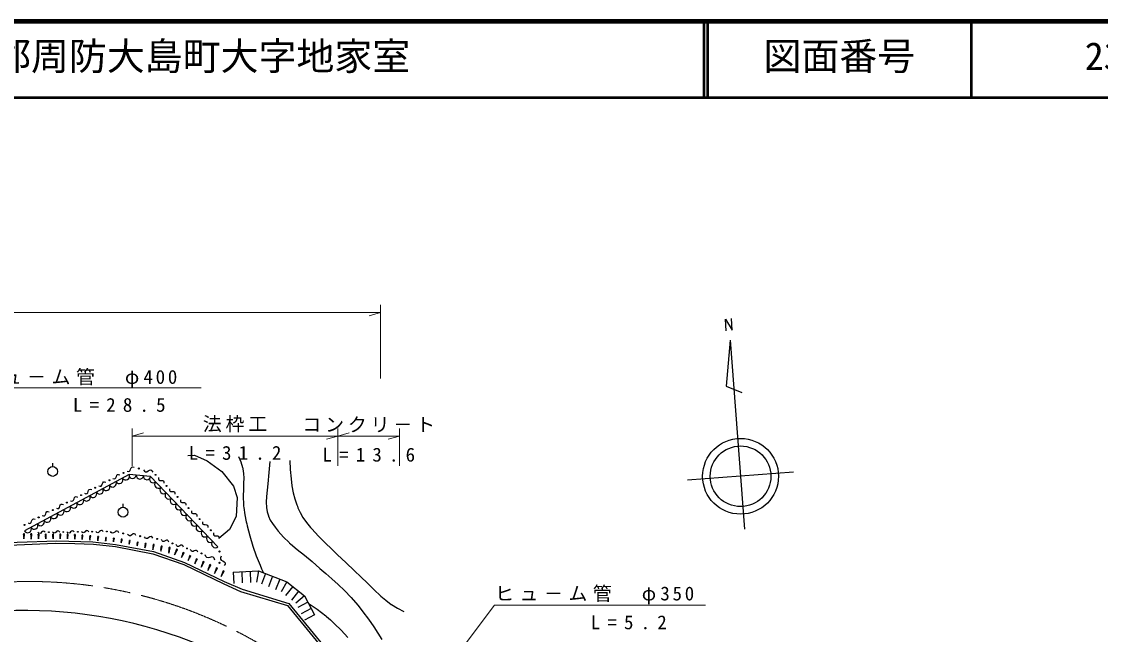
# Model space of a CAD drawing. Units: millimetres, scale not verified. Extents: x 40000 to 680000, y 20000 to 380000.
# Drawn here: x 418778 to 561058, y 299133 to 380000 of the extents above; entities that cross this region are included whole.
import ezdxf
from ezdxf.enums import TextEntityAlignment as Align

# ---------------------------------------------------------------- set-up
doc = ezdxf.new("R2010")
doc.units = ezdxf.units.MM
doc.header["$LTSCALE"] = 1000
doc.linetypes.add('CHAIN', pattern=[18.5, 12, -1.5, 3.5, -1.5])
for name, color, linetype, lineweight in [('M-BGD', 7, 'Continuous', 25), ('M-BMK', 2, 'CHAIN', 13), ('M-BMK-OTRS', 5, 'Continuous', 25), ('M-STR-HTXT', 7, 'Continuous', 13), ('M-TTL', 2, 'Continuous', 140), ('M-TTL-LINE', 7, 'Continuous', 50)]:
    doc.layers.add(name, color=color, linetype=linetype, lineweight=lineweight)
doc.layers.add('M-TTL-TXT', color=7, linetype='Continuous')
doc.styles.add('ＭＳ ゴシック', font='')
doc.styles.get('ＭＳ ゴシック').set_extended_font_data('MS Gothic')

msp = doc.modelspace()

# ---------------------------------------------------------------- linework, layer by layer
at = {"layer": 'M-BGD'}
for p, q in [((512245, 337948), (511698, 331890)), ((512245, 337948), (514124, 313019)), ((511698, 331890), (513768, 331043)), ((422881, 321282), (422881, 321724)), ((520578, 320525), (506618, 319473)), ((432158, 315911), (432158, 316353)), ((419052, 312273), (419055, 312413)), ((419069, 312413), (419064, 312119)), ((419075, 311951), (419083, 312412)), ((419097, 312412), (419086, 311796)), ((419103, 311950), (419111, 312412)), ((419125, 312412), (419120, 312118)), ((419136, 312272), (419139, 312412)), ((420012, 312268), (420014, 312408)), ((420028, 312407), (420023, 312113)), ((420034, 311945), (420042, 312407)), ((420056, 312407), (420046, 311791)), ((420062, 311945), (420070, 312407)), ((420084, 312407), (420079, 312112)), ((420095, 312266), (420098, 312406)), ((420976, 312234), (420978, 312354)), ((420990, 312354), (420986, 312102)), ((420996, 311958), (421002, 312354)), ((421014, 312354), (421005, 311826)), ((421020, 311958), (421026, 312353)), ((421038, 312353), (421034, 312101)), ((421048, 312233), (421050, 312353)), ((421936, 312229), (421938, 312349)), ((421950, 312349), (421945, 312097)), ((421955, 311953), (421962, 312348)), ((421974, 312348), (421965, 311820)), ((421979, 311952), (421986, 312348)), ((421998, 312348), (421993, 312096)), ((422008, 312228), (422010, 312348)), ((422895, 312224), (422897, 312344)), ((422909, 312343), (422905, 312091)), ((422914, 311947), (422921, 312343)), ((422933, 312343), (422924, 311815)), ((422938, 311947), (422945, 312343)), ((422957, 312343), (422953, 312091)), ((422967, 312222), (422969, 312342)), ((423854, 312218), (423856, 312338)), ((423868, 312338), (423864, 312086)), ((423874, 311942), (423880, 312338)), ((423892, 312338), (423883, 311810)), ((423898, 311941), (423904, 312337)), ((423916, 312337), (423912, 312085)), ((423926, 312217), (423928, 312337)), ((424813, 312213), (424815, 312333)), ((424827, 312333), (424823, 312081)), ((424833, 311937), (424839, 312332)), ((424851, 312332), (424842, 311804)), ((424857, 311936), (424863, 312332)), ((424875, 312332), (424871, 312080)), ((424885, 312212), (424887, 312332)), ((425772, 312181), (425774, 312301)), ((425786, 312300), (425782, 312048)), ((425792, 311904), (425798, 312300)), ((425810, 312300), (425801, 311772)), ((425816, 311904), (425822, 312300)), ((425834, 312300), (425830, 312048)), ((425844, 312179), (425846, 312299)), ((426807, 312237), (426755, 311712)), ((426756, 311844), (426795, 312239)), ((426783, 312240), (426758, 311989)), ((426759, 312121), (426771, 312241)), ((426780, 311842), (426819, 312236)), ((426830, 312235), (426806, 311984)), ((426831, 312114), (426842, 312234)), ((427843, 312148), (427792, 311622)), ((427793, 311755), (427832, 312149)), ((427820, 312150), (427795, 311899)), ((427796, 312032), (427808, 312151)), ((427817, 311752), (427855, 312146)), ((427867, 312145), (427843, 311895)), ((427868, 312025), (427879, 312144)), ((428880, 312058), (428829, 311533)), ((428830, 311665), (428868, 312059)), ((428856, 312060), (428832, 311810)), ((428833, 311942), (428845, 312062)), ((428854, 311663), (428892, 312057)), ((428904, 312056), (428880, 311805)), ((428905, 311935), (428916, 312054)), ((429912, 311921), (429870, 311483)), ((429871, 311593), (429903, 311922)), ((429893, 311922), (429872, 311714)), ((429873, 311824), (429883, 311923)), ((429891, 311591), (429923, 311920)), ((429932, 311919), (429912, 311710)), ((429933, 311818), (429942, 311918)), ((430949, 311831), (430907, 311393)), ((430908, 311504), (430940, 311832)), ((430930, 311833), (430909, 311624)), ((430910, 311734), (430920, 311834)), ((430927, 311502), (430959, 311830)), ((430969, 311829), (430949, 311620)), ((430970, 311728), (430979, 311828)), ((431997, 311716), (431923, 311282)), ((431931, 311392), (431987, 311717)), ((431977, 311719), (431942, 311512)), ((431950, 311622), (431967, 311721)), ((431951, 311389), (432007, 311714)), ((432017, 311712), (431981, 311505)), ((432010, 311612), (432027, 311711)), ((433047, 311521), (432973, 311087)), ((432981, 311197), (433037, 311523)), ((433027, 311524), (432992, 311317)), ((433001, 311428), (433018, 311526)), ((433001, 311194), (433057, 311519)), ((433067, 311518), (433031, 311311)), ((433060, 311417), (433077, 311516)), ((434095, 311311), (434020, 310877)), ((434029, 310987), (434085, 311313)), ((434075, 311314), (434040, 311107)), ((434048, 311217), (434065, 311316)), ((434049, 310984), (434104, 311309)), ((434114, 311308), (434079, 311101)), ((434107, 311207), (434124, 311306)), ((435150, 311148), (435061, 310628)), ((435072, 310760), (435139, 311150)), ((435127, 311152), (435084, 310904)), ((435095, 311036), (435115, 311154)), ((435095, 310756), (435162, 311146)), ((435174, 311144), (435131, 310896)), ((435166, 311024), (435186, 311142)), ((436206, 310985), (436102, 310378)), ((436114, 310532), (436192, 310988)), ((436179, 310990), (436129, 310700)), ((436141, 310854), (436165, 310992)), ((436142, 310528), (436220, 310983)), ((436234, 310981), (436184, 310691)), ((436224, 310840), (436247, 310978)), ((437254, 310775), (437150, 310168)), ((437162, 310322), (437240, 310778)), ((437226, 310780), (437176, 310490)), ((437189, 310644), (437212, 310782)), ((437189, 310317), (437268, 310773)), ((437281, 310771), (437232, 310481)), ((437271, 310630), (437295, 310768)), ((438309, 310612), (438190, 309919)), ((438204, 310095), (438294, 310615)), ((438278, 310618), (438221, 310287)), ((438235, 310463), (438262, 310621)), ((438236, 310089), (438325, 310610)), ((438341, 310607), (438284, 310276)), ((438330, 310447), (438357, 310604)), ((439279, 310335), (438984, 309696)), ((439043, 309862), (439264, 310342)), ((439072, 309849), (439293, 310328)), ((439250, 310348), (439109, 310043)), ((439308, 310322), (439167, 310017)), ((439168, 310210), (439235, 310355)), ((439255, 310170), (439322, 310315)), ((440147, 309908), (439889, 309349)), ((439941, 309495), (440134, 309914)), ((439966, 309483), (440160, 309902)), ((440122, 309920), (439998, 309653)), ((440172, 309897), (440049, 309630)), ((440050, 309799), (440109, 309926)), ((440126, 309764), (440185, 309891)), ((441022, 309496), (440764, 308936)), ((440815, 309082), (441009, 309502)), ((440841, 309071), (441034, 309490)), ((440996, 309508), (440873, 309241)), ((441047, 309484), (440924, 309217)), ((440925, 309386), (440983, 309513)), ((441001, 309351), (441060, 309478)), ((441896, 309084), (441638, 308524)), ((441690, 308670), (441884, 309089)), ((441716, 308658), (441909, 309078)), ((441871, 309095), (441748, 308828)), ((441799, 308974), (441858, 309101)), ((441922, 309072), (441799, 308805)), ((441876, 308939), (441934, 309066)), ((442791, 308715), (442496, 308075)), ((442555, 308242), (442777, 308721)), ((442584, 308229), (442805, 308708)), ((442762, 308728), (442621, 308423)), ((442820, 308701), (442679, 308396)), ((442680, 308590), (442747, 308735)), ((442768, 308549), (442835, 308695)), ((443666, 308302), (443371, 307663)), ((443430, 307829), (443651, 308309)), ((443459, 307816), (443680, 308296)), ((443637, 308316), (443496, 308011)), ((443695, 308289), (443554, 307984)), ((443555, 308177), (443622, 308322)), ((443642, 308137), (443709, 308282)), ((444540, 307890), (444245, 307251)), ((444305, 307417), (444526, 307897)), ((444334, 307404), (444555, 307883)), ((444511, 307903), (444371, 307598)), ((444569, 307876), (444429, 307571)), ((444430, 307765), (444497, 307910)), ((444517, 307724), (444584, 307870)), ((445415, 307477), (445120, 306838)), ((445179, 307005), (445400, 307484)), ((445208, 306991), (445429, 307471)), ((445386, 307491), (445245, 307186)), ((445444, 307464), (445303, 307159)), ((445304, 307352), (445371, 307498)), ((445392, 307312), (445459, 307457)), ((446700, 307365), (446773, 305866)), ((447805, 307418), (447878, 305920)), ((448910, 307472), (448982, 305974)), ((450015, 307526), (449775, 306045)), ((450953, 307163), (450412, 305764)), ((451891, 306801), (451350, 305402)), ((452828, 306438), (452288, 305039)), ((453766, 306076), (453018, 304776)), ((454541, 305454), (453603, 304284)), ((455316, 304833), (454378, 303663)), ((456091, 304211), (454936, 303255)), ((456530, 303384), (455205, 302681)), ((456969, 302557), (455643, 301854)), ((457407, 301729), (456082, 301027))]:
    msp.add_line(p, q, dxfattribs=at)
for points in [[(511712, 339213), (511596, 340752), (512511, 339269), (512386, 340813)], [(440685, 322761), (441582, 322807), (443240, 322024), (445173, 320643), (446715, 318710), (447199, 317191), (447061, 314682), (446186, 312979), (444806, 311792)], [(447406, 322621), (447699, 321893), (447931, 321154), (447947, 321089), (447968, 320991), (448053, 320382), (448076, 319762), (448059, 319083), (448024, 318350), (448004, 317326), (448045, 316262), (448061, 316070), (448080, 315877), (448215, 314925), (448410, 313979), (448464, 313743), (448530, 313461), (448860, 312129), (449260, 310763), (449716, 309514), (450231, 308285), (450440, 307810), (450682, 307268)], [(451524, 321944), (451404, 320509), (451254, 319022), (451156, 318189), (451075, 317314), (451053, 316588), (451095, 315863), (451186, 315307), (451341, 314770), (451358, 314722), (451582, 314231), (451861, 313763), (452210, 313280), (452617, 312780), (453324, 311987), (454067, 311244), (454134, 311182), (454235, 311090), (455127, 310339), (456070, 309579), (457081, 308740), (458120, 307853), (458898, 307186), (459702, 306486), (460525, 305741), (461357, 304940), (462259, 303987), (463115, 302992), (463436, 302595), (463795, 302135), (464516, 301159), (465234, 300121), (466310, 298459)], [(454136, 322097), (454210, 320900), (454313, 319658), (454425, 318746), (454596, 317807), (454800, 317029), (455073, 316229), (455147, 316041), (455224, 315855), (455523, 315218), (455882, 314583), (456354, 313906), (456898, 313236), (456972, 313151), (457046, 313066), (457921, 312120), (458864, 311171), (459642, 310424), (460454, 309653), (461558, 308614), (462702, 307529), (463530, 306744), (464382, 305917), (465254, 305064), (466178, 304191), (466819, 303633), (467523, 303102), (467553, 303083), (467582, 303063), (468357, 302600), (469193, 302166)], [(444679, 310703), (435796, 319982), (432955, 320234), (419147, 312812)], [(430822, 319715), (430997, 319664), (431134, 319688), (431231, 319787), (431288, 319960), (431346, 320133), (431443, 320231), (431579, 320255), (431755, 320204)], [(432687, 320694), (432862, 320644), (432998, 320668), (433095, 320766), (433153, 320939), (433211, 321112), (433308, 321211), (433444, 321235), (433619, 321184)], [(434856, 320869), (434972, 320682), (435114, 320593), (435281, 320603), (435474, 320712), (435666, 320821), (435833, 320831), (435975, 320742), (436092, 320555)], [(428957, 318735), (429133, 318685), (429269, 318708), (429366, 318807), (429423, 318980), (429481, 319153), (429578, 319252), (429714, 319276), (429890, 319225)], [(436818, 319825), (436821, 319646), (436883, 319526), (437003, 319464), (437181, 319459), (437360, 319455), (437480, 319393), (437541, 319273), (437544, 319094)], [(425228, 316776), (425403, 316725), (425539, 316749), (425636, 316848), (425694, 317021), (425752, 317194), (425849, 317293), (425985, 317317), (426160, 317266)], [(427093, 317756), (427268, 317705), (427404, 317729), (427501, 317827), (427559, 318001), (427616, 318174), (427713, 318272), (427849, 318296), (428025, 318245)], [(438270, 318364), (438274, 318185), (438335, 318065), (438455, 318003), (438634, 317999), (438812, 317995), (438932, 317933), (438994, 317812), (438997, 317634)], [(423363, 315796), (423538, 315746), (423674, 315770), (423771, 315868), (423829, 316041), (423887, 316214), (423984, 316313), (424120, 316337), (424295, 316286)], [(439723, 316904), (439726, 316725), (439788, 316605), (439908, 316543), (440086, 316538), (440265, 316534), (440384, 316472), (440446, 316352), (440449, 316173)], [(421498, 314817), (421673, 314766), (421810, 314790), (421906, 314889), (421964, 315062), (422022, 315235), (422119, 315333), (422255, 315357), (422430, 315307)], [(441175, 315443), (441179, 315265), (441240, 315144), (441360, 315082), (441539, 315078), (441717, 315074), (441837, 315012), (441898, 314891), (441902, 314713)], [(419633, 313837), (419809, 313787), (419945, 313811), (420042, 313909), (420099, 314082), (420157, 314255), (420254, 314354), (420390, 314378), (420566, 314327)], [(442628, 313983), (442631, 313804), (442693, 313684), (442813, 313622), (442991, 313617), (443169, 313613), (443289, 313551), (443351, 313431), (443354, 313252)], [(421897, 312621), (421776, 312734), (421656, 312771), (421537, 312731), (421419, 312615), (421301, 312499), (421182, 312459), (421063, 312496), (420942, 312609)], [(423807, 312644), (423687, 312757), (423567, 312794), (423448, 312754), (423330, 312638), (423212, 312522), (423093, 312482), (422973, 312519), (422852, 312632)], [(425718, 312667), (425597, 312780), (425477, 312817), (425358, 312777), (425240, 312661), (425122, 312545), (425003, 312505), (424883, 312542), (424763, 312655)], [(427629, 312690), (427508, 312803), (427388, 312840), (427269, 312800), (427151, 312684), (427033, 312568), (426914, 312528), (426794, 312565), (426673, 312678)], [(429539, 312713), (429418, 312826), (429298, 312863), (429179, 312823), (429061, 312707), (428943, 312591), (428824, 312551), (428705, 312588), (428584, 312701)], [(431617, 312546), (431499, 312703), (431365, 312770), (431218, 312747), (431056, 312635), (430894, 312523), (430746, 312500), (430613, 312567), (430494, 312724)], [(433864, 312188), (433745, 312345), (433612, 312413), (433464, 312390), (433302, 312278), (433140, 312165), (432993, 312142), (432860, 312210), (432741, 312367)], [(436110, 311831), (435991, 311988), (435858, 312055), (435711, 312032), (435549, 311920), (435387, 311808), (435239, 311785), (435106, 311852), (434987, 312009)], [(438194, 311319), (438114, 311476), (438007, 311556), (437873, 311559), (437714, 311486), (437554, 311412), (437420, 311415), (437314, 311495), (437234, 311652)], [(444080, 312522), (444083, 312344), (444145, 312223), (444265, 312161), (444443, 312157), (444622, 312153), (444742, 312091), (444803, 311970), (444806, 311792)], [(405913, 309484), (412043, 310433), (418162, 310946), (423225, 311168), (425786, 311152), (428247, 311033), (431159, 310720), (436110, 309786), (440166, 308372), (445444, 305823), (447654, 304780), (453860, 302943), (460635, 294674), (466950, 285872)], [(440114, 310654), (440034, 310811), (439927, 310891), (439794, 310894), (439634, 310820), (439474, 310747), (439341, 310750), (439234, 310830), (439154, 310987)], [(442034, 309989), (441954, 310146), (441847, 310226), (441714, 310229), (441554, 310155), (441394, 310081), (441261, 310085), (441154, 310165), (441074, 310321)], [(444253, 308937), (444182, 309178), (444053, 309318), (443867, 309358), (443624, 309296), (443380, 309235), (443194, 309275), (443065, 309415), (442994, 309656)], [(445095, 309460), (444998, 309255), (445001, 309083), (445103, 308944), (445304, 308839), (445505, 308734), (445607, 308595), (445609, 308423), (445512, 308218)], [(446700, 307365), (450015, 307526), (453766, 306076), (456091, 304211), (457407, 301729)], [(456591, 303269), (457748, 302462), (458915, 301572), (458960, 301535), (459005, 301497), (459527, 301044), (460054, 300554), (460926, 299690), (461801, 298734)]]:
    msp.add_lwpolyline(points, dxfattribs=at)
for points in [[(419041, 312427), (419085, 311726), (419153, 312425)], [(420000, 312422), (420044, 311721), (420112, 312420)], [(420967, 312366), (421004, 311766), (421063, 312365)], [(421926, 312361), (421964, 311760), (422022, 312359)], [(422885, 312356), (422923, 311755), (422981, 312354)], [(423844, 312350), (423882, 311750), (423940, 312349)], [(424803, 312345), (424841, 311744), (424900, 312343)], [(425762, 312313), (425800, 311712), (425858, 312311)], [(426760, 312254), (426750, 311652), (426856, 312245)], [(427797, 312164), (427787, 311562), (427892, 312155)], [(428834, 312075), (428823, 311473), (428929, 312065)], [(429874, 311934), (429865, 311433), (429953, 311927)], [(430911, 311845), (430902, 311343), (430990, 311837)], [(431959, 311732), (431914, 311233), (432038, 311719)], [(433009, 311538), (432964, 311038), (433088, 311524)], [(434057, 311328), (434012, 310828), (434136, 311314)], [(435105, 311168), (435051, 310569), (435200, 311152)], [(436153, 311009), (436090, 310309), (436264, 310990)], [(437201, 310799), (437138, 310099), (437311, 310780)], [(438249, 310639), (438177, 309840), (438375, 310617)], [(439227, 310376), (438950, 309623), (439344, 310323)], [(440102, 309945), (439860, 309285), (440204, 309898)], [(440977, 309532), (440734, 308873), (441078, 309485)], [(441851, 309120), (441609, 308461), (441953, 309073)], [(442740, 308756), (442463, 308003), (442856, 308702)], [(443614, 308344), (443337, 307590), (443730, 308290)], [(444489, 307931), (444212, 307178), (444605, 307878)], [(445363, 307519), (445087, 306766), (445480, 307465)]]:
    msp.add_lwpolyline(points, close=True, dxfattribs=at)
for centre, radius in [((513598, 319999), 5000), ((513598, 319999), 4000), ((422881, 320636), 646), ((432221, 320449), 63.2), ((432221, 320449), 42.1), ((432221, 320449), 21.1), ((432221, 320449), 2.1), ((434237, 321027), 76.5), ((434237, 321027), 51), ((434237, 321027), 25.5), ((434237, 321027), 2.6), ((436455, 320190), 61.8), ((436455, 320190), 41.2), ((436455, 320190), 20.6), ((436455, 320190), 2.1), ((430356, 319470), 63.2), ((430356, 319470), 42.1), ((430356, 319470), 21.1), ((430356, 319470), 2.1), ((437907, 318729), 61.8), ((437907, 318729), 41.2), ((437907, 318729), 20.6), ((437907, 318729), 2.1), ((426626, 317511), 63.2), ((426626, 317511), 42.1), ((426626, 317511), 21.1), ((426626, 317511), 2.1), ((428491, 318490), 63.2), ((428491, 318490), 42.1), ((428491, 318490), 21.1), ((428491, 318490), 2.1), ((439360, 317269), 61.8), ((439360, 317269), 41.2), ((439360, 317269), 20.6), ((424761, 316531), 63.2), ((424761, 316531), 42.1), ((424761, 316531), 21.1), ((424761, 316531), 2.1), ((432158, 315265), 646), ((439360, 317269), 2.1), ((440812, 315808), 61.8), ((421032, 314572), 63.2), ((421032, 314572), 42.1), ((421032, 314572), 21.1), ((421032, 314572), 2.1), ((422897, 315551), 63.2), ((422897, 315551), 42.1), ((422897, 315551), 21.1), ((422897, 315551), 2.1), ((440812, 315808), 41.2), ((440812, 315808), 20.6), ((440812, 315808), 2.1), ((419167, 313592), 63.2), ((419167, 313592), 42.1), ((419167, 313592), 21.1), ((419167, 313592), 2.1), ((442265, 314348), 61.8), ((442265, 314348), 41.2), ((442265, 314348), 20.6), ((442265, 314348), 2.1), ((422375, 312626), 57.3), ((422375, 312626), 38.2), ((422375, 312626), 19.1), ((422375, 312626), 1.9), ((424285, 312650), 57.3), ((424285, 312650), 38.2), ((424285, 312650), 19.1), ((424285, 312650), 1.9), ((426196, 312673), 57.3), ((426196, 312673), 38.2), ((426196, 312673), 19.1), ((426196, 312673), 1.9), ((428106, 312696), 57.3), ((428106, 312696), 38.2), ((428106, 312696), 19.1), ((428106, 312696), 1.9), ((430017, 312719), 57.3), ((430017, 312719), 38.2), ((430017, 312719), 19.1), ((430017, 312719), 1.9), ((432179, 312456), 68.2), ((432179, 312456), 45.5), ((432179, 312456), 22.7), ((432179, 312456), 2.3), ((434425, 312099), 68.2), ((434425, 312099), 45.5), ((434425, 312099), 22.7), ((434425, 312099), 2.3), ((436672, 311741), 68.2), ((436672, 311741), 45.5), ((436672, 311741), 22.7), ((436672, 311741), 2.3), ((443717, 312887), 61.8), ((443717, 312887), 41.2), ((443717, 312887), 20.6), ((443717, 312887), 2.1), ((438674, 311153), 61), ((438674, 311153), 40.6), ((438674, 311153), 20.3), ((438674, 311153), 2), ((440594, 310488), 61), ((440594, 310488), 40.6), ((440594, 310488), 20.3), ((440594, 310488), 2), ((442514, 309823), 61), ((442514, 309823), 40.6), ((442514, 309823), 20.3), ((442514, 309823), 2), ((444887, 310081), 78.6), ((444887, 310081), 52.4), ((444887, 310081), 26.2), ((444887, 310081), 2.6), ((444882, 308577), 87), ((444882, 308577), 58), ((444882, 308577), 29), ((444882, 308577), 2.9)]:
    msp.add_circle(centre, radius, dxfattribs=at)
for centre, radius, start, end in [((432523, 320002), 490, 208.25989, 28.25986), ((433428, 320192), 475, 174.9364, 354.93637), ((434375, 320108), 475, 174.9364, 354.93637), ((429934, 318610), 490, 208.25989, 28.25986), ((430797, 319074), 490, 208.25989, 28.25986), ((431660, 319538), 490, 208.25989, 28.25986), ((435322, 320024), 475, 174.9364, 354.93637), ((436137, 319625), 494, 133.7522, 313.75217), ((436821, 318911), 494, 133.7522, 313.75217), ((427345, 317219), 490, 208.25989, 28.25986), ((428208, 317682), 490, 208.25989, 28.25986), ((429071, 318146), 490, 208.25989, 28.25986), ((437504, 318197), 494, 133.7522, 313.75217), ((438188, 317484), 494, 133.7522, 313.75217), ((424757, 315827), 490, 208.25989, 28.25986), ((425619, 316291), 490, 208.25989, 28.25986), ((426482, 316755), 490, 208.25989, 28.25986), ((438871, 316770), 494, 133.7522, 313.75217), ((439554, 316056), 494, 133.7522, 313.75217), ((422168, 314435), 490, 208.25989, 28.25986), ((423031, 314899), 490, 208.25989, 28.25986), ((423894, 315363), 490, 208.25989, 28.25986), ((440237, 315342), 494, 133.7522, 313.75217), ((440921, 314629), 494, 133.7522, 313.75217), ((419579, 313044), 490, 208.25989, 28.25986), ((420442, 313508), 490, 208.25989, 28.25986), ((421305, 313972), 490, 208.25989, 28.25986), ((441604, 313915), 494, 133.7522, 313.75217), ((442287, 313201), 494, 133.7522, 313.75217), ((442971, 312487), 494, 133.7522, 313.75217), ((443654, 311773), 494, 133.7522, 313.75217), ((444337, 311060), 494, 133.7522, 313.75217)]:
    msp.add_arc(centre, radius, start, end, dxfattribs=at)
at = {"layer": 'M-BMK'}
msp.add_arc((419826, 246118), 60000, 46.68323, 107.96674, dxfattribs=at)
at = {"layer": 'M-BMK-OTRS'}
msp.add_lwpolyline([(405913, 309828), (412014, 310773), (418200, 311291), (423434, 311465), (428157, 311335), (431177, 311011), (436159, 310071), (440258, 308641), (445493, 306113), (447852, 305117), (454046, 303205), (460446, 295395), (467161, 286035)], dxfattribs=at)
msp.add_arc((419348, 242284), 60000, 58.14053, 106.40625, dxfattribs=at)
at = {"layer": 'M-STR-HTXT'}
for p, q in [((281805, 341604), (466127, 341604)), ((466127, 341604), (464627, 341184)), ((466127, 342604), (466127, 332894)), ((433368, 321366), (433368, 326299)), ((460483, 326299), (460483, 321366)), ((468631, 326299), (468631, 321366)), ((433368, 325299), (434868, 325719)), ((433368, 325299), (460483, 325299)), ((460483, 325299), (458983, 324879)), ((460483, 325299), (461983, 325719)), ((460483, 325299), (468631, 325299)), ((468631, 325299), (467131, 324879))]:
    msp.add_line(p, q, dxfattribs=at)
for points in [[(406698, 312074), (413052, 331675), (442449, 331676)], [(468863, 286691), (481158, 302975), (508967, 302975)]]:
    msp.add_lwpolyline(points, dxfattribs=at)
at = {"layer": 'M-TTL'}
msp.add_line((680000, 380000), (40000, 380000), dxfattribs=at)
at = {"layer": 'M-TTL-LINE'}
for p, q in [((508746, 380000), (508746, 370000)), ((509246, 380000), (509246, 370000)), ((543996, 380000), (543996, 370000)), ((40000, 370000), (680000, 370000))]:
    msp.add_line(p, q, dxfattribs=at)

# ---------------------------------------------------------------- texts
at = {"layer": 'M-STR-HTXT', "char_height": 1833, "attachment_point": 7, "style": 'ＭＳ ゴシック'}
for s, insert in [('\\T1.29;ヒュ－ム管\u3000φ400', (413054, 331698)), ('\\T1.76;L=28.5', (425548, 328478)), ('\\T1.2;法枠工', (442675, 325799)), ('\\T1.2;コンクリ－ト', (455807, 325799)), ('\\T1.76;L=31.2', (440821, 322148)), ('\\T1.76;L=13.6', (458453, 321909)), ('\\T1.29;ヒュ－ム管\u3000φ350', (481221, 303122)), ('\\T1.76;L=5.2', (493838, 299788))]:
    msp.add_mtext(s, dxfattribs=dict(at, insert=insert))
at = {"layer": 'M-TTL-TXT', "style": 'ＭＳ ゴシック'}
for s, p in [('大島郡周防大島町大字地家室', (405024, 372500)), ('図面番号', (516621, 372500)), ('23', (558996, 372500))]:
    msp.add_text(s, height=3666, dxfattribs=at).set_placement(p, align=Align.BOTTOM_LEFT)

doc.saveas('drawing.dxf')
